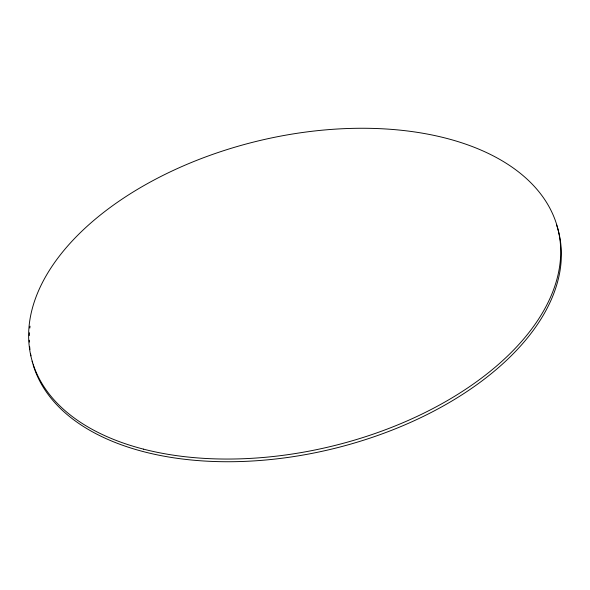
<?xml version="1.0" encoding="UTF-8"?>
<svg xmlns="http://www.w3.org/2000/svg" width="590" height="590" viewBox="0 0 590 590"><rect width="100%" height="100%" fill="white"/><g stroke="black" fill="none" stroke-linecap="round" stroke-linejoin="round"><path stroke-width="0.89" d="M556.459 224.583A271.068 157.021 -13.6 0 1 343.218 446.165A271.068 157.021 -13.6 0 1 33.099 364.686M32.598 362.939A271.068 157.021 -13.6 0 1 32.133 361.183M30.938 355.836A271.068 157.021 -13.6 0 1 30.614 354.03M29.95 349.479A271.068 157.021 -13.6 0 1 29.662 346.721M29.36 342.097A271.068 157.021 -13.6 0 1 29.301 340.231M29.323 335.562A271.068 157.021 -13.6 0 1 29.441 332.753M29.817 328.062A271.068 157.021 -13.6 0 1 30.031 326.189M143.518 449.145A271.068 157.021 -13.6 0 0 559.851 264.748A271.068 157.021 -13.6 0 0 180.658 167.081A271.068 157.021 -13.6 0 0 143.518 449.145"/></g></svg>
